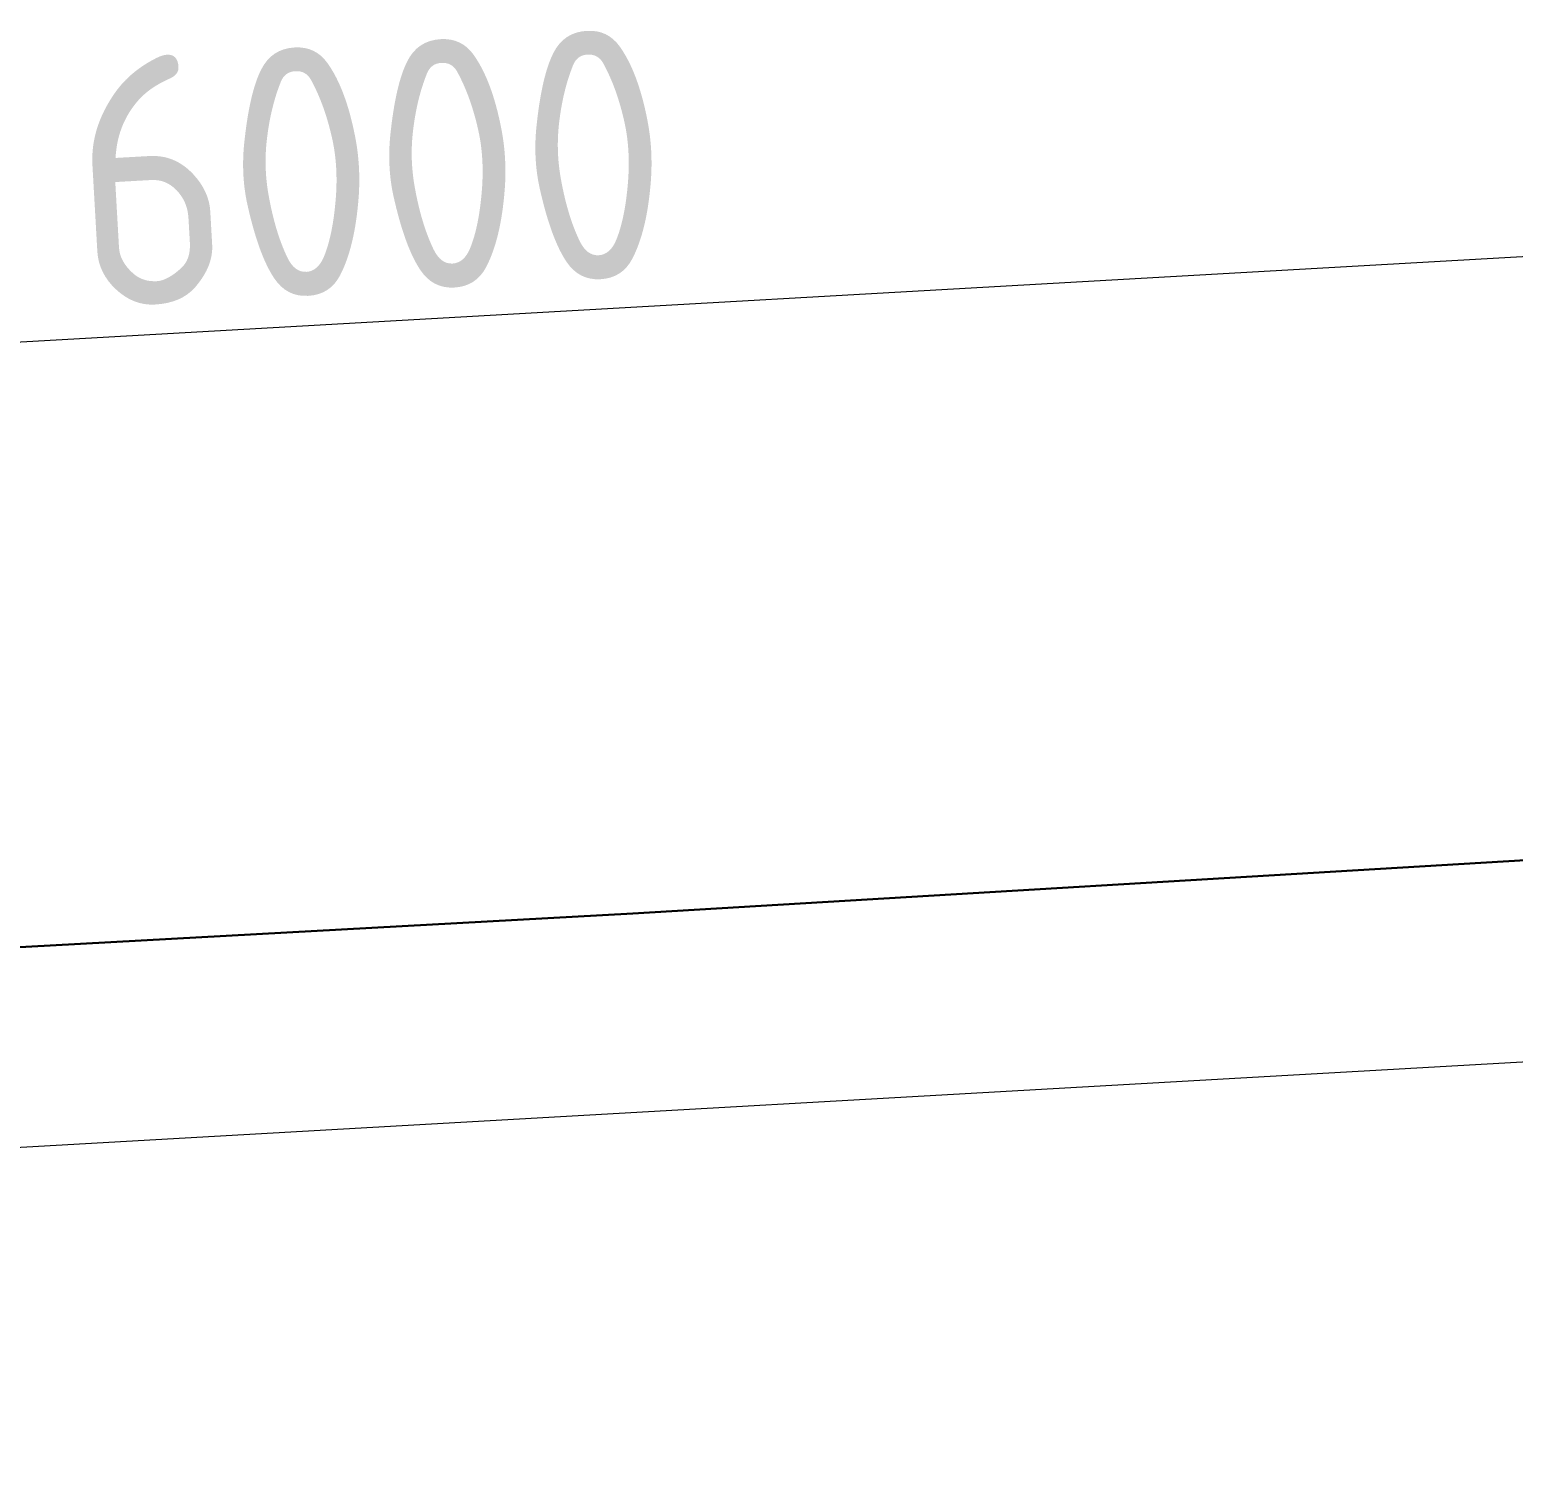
# Model space of a CAD drawing. Header units: metres. Extents: x 107714.2 to 107732.3, y 110797.9 to 110846.2.
# Drawn here: x 107719.418 to 107720.909, y 110843.312 to 110844.768 of the extents above; entities that cross this region are included whole.
import ezdxf

# ---------------------------------------------------------------- set-up
doc = ezdxf.new("R2010")
doc.units = ezdxf.units.M
doc.linetypes.add('_ШПТ__20_т__2_5__Линия сетки', pattern=[25, 20, -2.5, 0, -2.5])
doc.linetypes.add('CENTER', pattern=[50.8, 31.75, -6.35, 6.35, -6.35])
for name, color, linetype, lineweight in [('Линии1', 7, 'Continuous', 30), ('ОСИ', 251, 'CENTER', 18), ('Размеры', 7, 'Continuous', 9)]:
    doc.layers.add(name, color=color, linetype=linetype, lineweight=lineweight)
doc.styles.add('GOST Common_1', font='', dxfattribs={"width": 0.9, "height": 210})
doc.styles.get('GOST Common_1').set_extended_font_data('GOST Common')

msp = doc.modelspace()

# ---------------------------------------------------------------- linework, layer by layer
at = {"layer": 'Линии1'}
msp.add_lwpolyline([(107728.9887, 110844.3874), (107729.2487, 110839.3862), (107729.5202, 110834.3812), (107729.7929, 110829.5884), (107724.6326, 110829.3468), (107717.5097, 110828.8973), (107717.2842, 110833.2892), (107717.007, 110838.2211), (107716.6987, 110843.6966), (107720.0244, 110843.8801), (107722.5482, 110844.0303), (107723.9174, 110844.1052)], close=True, dxfattribs=at)
at = {"layer": 'ОСИ', "linetype": '_ШПТ__20_т__2_5__Линия сетки', "lineweight": 5}
msp.add_line((107715.0498, 110843.3975), (107729.2337, 110844.2037), dxfattribs=at)
at = {"layer": 'Размеры', "lineweight": 20}
msp.add_line((107722.914, 110844.6535), (107716.6242, 110844.296), dxfattribs=at)

# ---------------------------------------------------------------- texts
at = {"layer": 'Размеры', "lineweight": 20, "insert": (107719.7603, 110844.6295), "char_height": 0.25, "width": 0.756843, "attachment_point": 5, "rotation": 3.253, "style": 'GOST Common_1'}
msp.add_mtext('\\A1;6000', dxfattribs=at)

doc.saveas('drawing.dxf')
